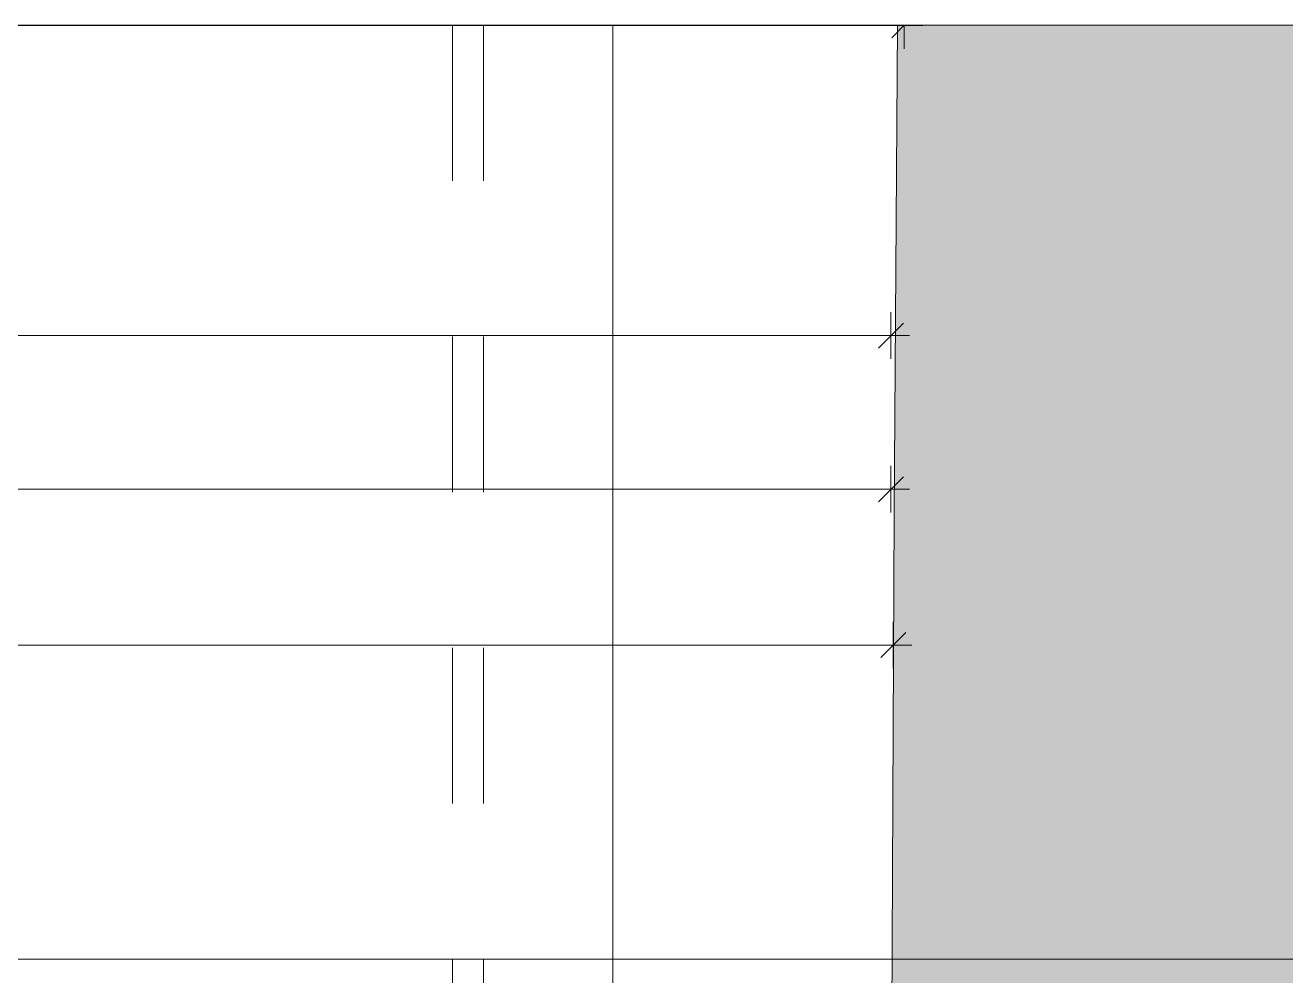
# Model space of a CAD drawing. Header units: metres. Extents: x -4 to 206, y -18 to 45.
# Drawn here: x 49.414 to 53.46, y -1.057 to 1.996 of the extents above; entities that cross this region are included whole.
import ezdxf

# ---------------------------------------------------------------- set-up
doc = ezdxf.new("R2010")
doc.units = ezdxf.units.M
doc.header["$MEASUREMENT"] = 0
doc.linetypes.add('Untersicht', pattern=[0.001, 0.0005, -0.0005])
for name, color, linetype in [('3._DD PP STG2_4_000 Achsraster', 7, 'Continuous'), ('3._DD PP STG2_4_725 Nachbarbebauung', 7, 'Continuous'), ('3._DD PP STG2_4_851 Marker Schnitt', 7, 'Continuous'), ('3._DD PP STG2_4_950 Polierplan Bemaßung', 7, 'Continuous'), ('3._DD PP STG2_4_Neubau_840 Baulinien', 7, 'Continuous')]:
    doc.layers.add(name, color=color, linetype=linetype)

msp = doc.modelspace()

# ---------------------------------------------------------------- hatches: boundary and pattern name
at = {"layer": '3._DD PP STG2_4_725 Nachbarbebauung', "linetype": 'Continuous', "lineweight": 0, "true_color": 0x1f1f1f}
msp.add_hatch(color=250, dxfattribs=at).paths.add_polyline_path([(52.2035, 0.426), (52.1486, -11.3318), (57.2775, -10.3991), (57.2775, 1.9963), (52.214, 1.9963)])

# ---------------------------------------------------------------- linework, layer by layer
at = {"layer": '3._DD PP STG2_4_000 Achsraster', "color": 5, "linetype": 'Continuous', "lineweight": 0, "ltscale": 1000}
for p, q in [((31.8, 1.9963), (54.3, 1.9963)), ((51.3, 1.9963), (51.3, -16.0037)), ((31.8, -1.0037), (54.3, -1.0037))]:
    msp.add_line(p, q, dxfattribs=at)
at = {"layer": '3._DD PP STG2_4_725 Nachbarbebauung', "color": 8, "linetype": 'Continuous', "lineweight": 13, "ltscale": 1000, "flags": 128}
msp.add_lwpolyline([(52.214, 1.9963), (52.2035, 0.426), (52.1486, -11.3318), (57.2775, -10.3991)], dxfattribs=at)
at = {"layer": '3._DD PP STG2_4_851 Marker Schnitt', "color": 7, "linetype": 'Untersicht', "lineweight": 13, "ltscale": 1000}
for p, q in [((50.7851, 1.9963), (50.7851, -15.6487)), ((50.8851, 1.9963), (50.8851, -15.7421))]:
    msp.add_line(p, q, dxfattribs=at)
at = {"layer": '3._DD PP STG2_4_950 Polierplan Bemaßung', "color": 1, "linetype": 'Continuous', "lineweight": 13, "ltscale": 1000, "true_color": 0xfb0106}
for p, q in [((33.355, 1.9957), (52.235, 1.9957)), ((52.195, 1.9557), (52.2356, 1.9963)), ((52.235, 1.9207), (52.235, 1.9963)), ((52.235, 1.9957), (52.295, 1.9957)), ((52.1926, 0.9244), (52.1926, 1.0744)), ((52.1526, 0.9594), (52.2326, 1.0394)), ((33.3562, 0.9994), (52.1926, 0.9994)), ((52.1926, 0.9994), (52.2526, 0.9994)), ((52.1926, 0.431), (52.1926, 0.581)), ((52.1526, 0.466), (52.2326, 0.546)), ((45.635, 0.506), (52.1926, 0.506)), ((52.1926, 0.506), (52.2526, 0.506))]:
    msp.add_line(p, q, dxfattribs=at)
at = {"layer": '3._DD PP STG2_4_950 Polierplan Bemaßung', "color": 7, "linetype": 'Continuous', "lineweight": 13, "ltscale": 1000}
for p, q in [((52.16, -0.0347), (52.24, 0.0453)), ((52.2, -0.0697), (52.2, 0.0803)), ((45.635, 0.0053), (52.2, 0.0053)), ((52.2, 0.0053), (52.26, 0.0053))]:
    msp.add_line(p, q, dxfattribs=at)
at = {"layer": '3._DD PP STG2_4_Neubau_840 Baulinien', "color": 76, "linetype": 'Continuous', "lineweight": 13, "ltscale": 1000, "true_color": 0x3f7f02, "flags": 128}
msp.add_lwpolyline([(52.214, 1.9963), (52.2035, 0.426), (52.1486, -11.3318), (33.3665, -14.0306), (33.3591, 1.9963)], dxfattribs=at)

doc.saveas('drawing.dxf')
